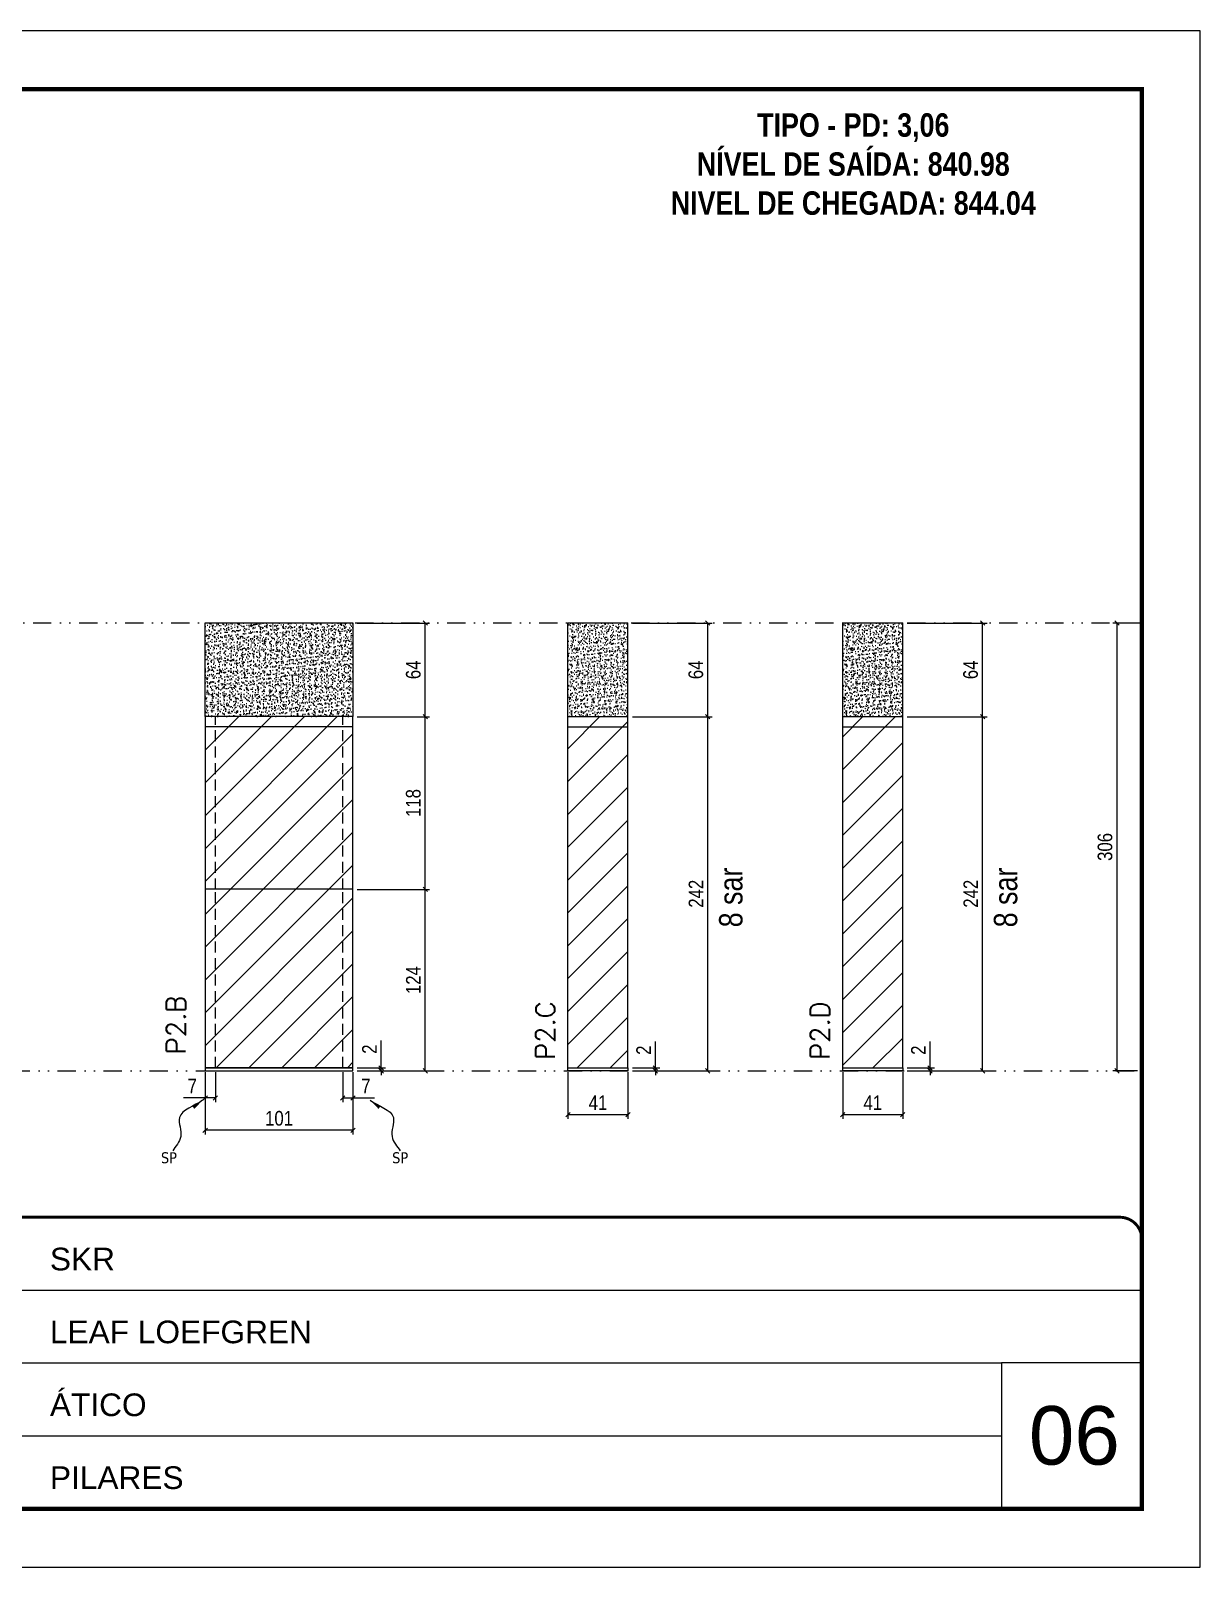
# Model space of a CAD drawing. Extents: x 14400 to 27878, y -21631 to 6985.
# Drawn here: x 16698 to 17497, y 4786 to 5836 of the extents above; entities that cross this region are included whole.
import ezdxf

# ---------------------------------------------------------------- set-up
doc = ezdxf.new("R2010")
doc.units = 0
for name, pattern in [('CONTINUO', [0]), ('DASHED', [0.75, 0.5, -0.25]), ('DIVIDE2', [0.625, 0.25, -0.125, 0, -0.125, 0, -0.125]), ('HIDDEN', [0.375, 0.25, -0.125])]:
    doc.linetypes.add(name, pattern=pattern)
for name, color, linetype, lineweight in [('CARIMBO', 255, 'Continuous', 9), ('Folhas', 255, 'Continuous', 9), ('Hachura', 251, 'Continuous', 9), ('SARRAFO DE PRESSAO', 251, 'DASHED', 9), ('Texto Seção', 7, 'Continuous', 15)]:
    doc.layers.add(name, color=color, linetype=linetype, lineweight=lineweight)
for name, color, linetype in [('COTA', 241, 'Continuous'), ('NOMENCLATURA', 7, 'Continuous'), ('Nível', 160, 'Continuous'), ('Painéis', 200, 'Continuous'), ('SARR_2.2x7', 40, 'Continuous'), ('texto', 7, 'Continuous')]:
    doc.layers.add(name, color=color, linetype=linetype)
doc.styles.add('ARIAL', font='arial.ttf')
doc.styles.add('ARIAL_NARROW', font='ARIALN.TTF', dxfattribs={"height": 0.2})
doc.styles.add('COTA TECNICA', font='techl___.ttf', dxfattribs={"height": 10})
doc.styles.add('COTA TECNICA-50', font='techl___.ttf', dxfattribs={"height": 10})
doc.styles.add('REGUA-120', font='ROMANS.shx', dxfattribs={"height": 15})
doc.styles.add('ROMANC', font='techb___.ttf', dxfattribs={"height": 2.5})
doc.styles.get("Standard").update_dxf_attribs({"font": 'arial.ttf'})
doc.dimstyles.new('COTA PAINEL-50', dxfattribs={"dimtxt": 10, "dimasz": 3, "dimexe": 3, "dimexo": 3, "dimgap": 3, "dimtad": 1, "dimdec": 1, "dimzin": 12, "dimdsep": 46, "dimtxsty": 'COTA TECNICA-50', "dimblk1": 'OBLIQUE', "dimblk2": 'OBLIQUE', "dimsah": 1, "dimcen": 0.9, "dimclrd": 4, "dimclre": 4, "dimclrt": 240, "dimadec": 1, "dimazin": 3, "dimtfac": 1, "dimtdec": 1, "dimtmove": 0, "dimatfit": 3, "dimfxl": 1, "dimtolj": 1, "dimtzin": 12, "dimarcsym": 0})
doc.dimstyles.new('PAINEL', dxfattribs={"dimtxt": 10, "dimasz": 3, "dimexe": 3, "dimexo": 3, "dimgap": 3, "dimtad": 1, "dimdec": 1, "dimzin": 12, "dimdsep": 46, "dimtxsty": 'COTA TECNICA', "dimblk1": 'OBLIQUE', "dimblk2": 'OBLIQUE', "dimsah": 1, "dimcen": 0.9, "dimclrd": 4, "dimclre": 4, "dimclrt": 240, "dimadec": 1, "dimazin": 3, "dimtfac": 1, "dimtdec": 1, "dimtmove": 0, "dimatfit": 3, "dimfxl": 1, "dimtolj": 1, "dimtzin": 12, "dimarcsym": 0})
doc.dimstyles.get("Standard").update_dxf_attribs({"dimtxt": 0.18, "dimasz": 0.18, "dimexe": 0.18, "dimexo": 0.0625, "dimgap": 0.09, "dimtad": 0, "dimtih": 1, "dimtoh": 1, "dimdec": 4, "dimzin": 0, "dimdsep": 46, "dimtxsty": 'Standard', "dimcen": 0.09, "dimadec": 0, "dimazin": 0, "dimtfac": 1, "dimtdec": 4, "dimtofl": 0, "dimtmove": 0, "dimatfit": 3, "dimfxl": 1, "dimtolj": 1, "dimtzin": 0, "dimarcsym": 0})

# ---------------------------------------------------------------- blocks, each defined once
blk = doc.blocks.new('9999999999')
at = {"color": 30, "linetype": 'CONTINUO'}
for p, q in [((98564.6, 34379.6), (99584, 34379.6)), ((98564.6, 34329.8), (99488, 34329.8)), ((99584, 34329.8), (99488, 34329.8)), ((99488, 34329.8), (99488, 34230.2)), ((98564.6, 34280), (99488, 34280))]:
    blk.add_line(p, q, dxfattribs=at)
at = {"color": 30, "linetype": 'CONTINUO', "const_width": 2}
blk.add_lwpolyline([(99584, 34230.2), (99584, 34414.4, 0.414214), (99569, 34429.4), (98229, 34429.4, 0.414214), (98214, 34414.4), (98214, 34245.2, 0.414214), (98229, 34230.2), (99584, 34230.2)], format="xyb", dxfattribs=at)
at = {"layer": 'Folhas'}
blk.add_lwpolyline([(98139, 34190.2), (99624, 34190.2), (99624, 35240.2), (98139, 35240.2)], close=True, dxfattribs=at)
at = {"layer": 'Folhas', "color": 30, "const_width": 3}
blk.add_lwpolyline([(98214, 34230.2), (99584, 34230.2), (99584, 35200.2), (98214, 35200.2)], close=True, dxfattribs=at)
at = {"color": 7, "linetype": 'Continuous', "ltscale": 5, "style": 'ARIAL'}
for s, height, p in [('SKR', 15.48, (98837.7, 34393.1)), ('LEAF LOEFGREN', 15.483, (98837.7, 34343.3)), ('ÁTICO', 15.48, (98837.7, 34293.5)), ('PILARES', 15.48, (98837.7, 34243.7))]:
    blk.add_text(s, height=height, dxfattribs=at).set_placement(p)
blk = doc.blocks.new('_Oblique')
at = {"color": 0, "linetype": 'ByBlock', "lineweight": -2}
blk.add_line((-0.5, -0.5), (0.5, 0.5), dxfattribs=at)
blk = doc.blocks.new('*D741')
at = {"layer": 'COTA', "color": 4, "lineweight": -2, "transparency": 16777216}
for p, q in [((17454, 5431.4), (17437.1, 5431.4)), ((17440.1, 5125.4), (17440.1, 5431.4)), ((17454, 5125.4), (17437.1, 5125.4))]:
    blk.add_line(p, q, dxfattribs=at)
at = {"layer": 'Defpoints', "color": 0, "transparency": 16777216}
for p in [(17440.1, 5431.4), (17457, 5431.4), (17457, 5125.4)]:
    blk.add_point(p, dxfattribs=at)
at = {"layer": 'COTA', "color": 4, "lineweight": -2, "transparency": 16777216, "xscale": 3, "yscale": 3, "zscale": 3}
for p, rotation in [((17440.1, 5431.4), 90), ((17440.1, 5125.4), 270)]:
    blk.add_blockref('_Oblique', p, dxfattribs=dict(at, rotation=rotation))
at = {"layer": 'COTA', "color": 240, "transparency": 16777216, "insert": (17431.9, 5278.4), "char_height": 10, "attachment_point": 5, "rotation": 90, "style": 'COTA TECNICA'}
blk.add_mtext('\\A1;306', dxfattribs=at)
blk = doc.blocks.new('*D753')
at = {"layer": 'COTA', "color": 4, "lineweight": -2, "transparency": 16777216}
for p, q in [((16816.8, 5124.4), (16816.8, 5081.8)), ((16917.8, 5124.4), (16917.8, 5081.8)), ((16917.8, 5084.8), (16816.8, 5084.8))]:
    blk.add_line(p, q, dxfattribs=at)
at = {"layer": 'Defpoints', "color": 0, "transparency": 16777216}
for p in [(16816.8, 5127.4), (16917.8, 5127.4), (16816.8, 5084.8)]:
    blk.add_point(p, dxfattribs=at)
at = {"layer": 'COTA', "color": 4, "lineweight": -2, "transparency": 16777216, "xscale": 3, "yscale": 3, "zscale": 3, "rotation": 180}
blk.add_blockref('_Oblique', (16816.8, 5084.8), dxfattribs=at)
at = {"layer": 'COTA', "color": 4, "lineweight": -2, "transparency": 16777216, "xscale": 3, "yscale": 3, "zscale": 3}
blk.add_blockref('_Oblique', (16917.8, 5084.8), dxfattribs=at)
at = {"layer": 'COTA', "color": 240, "transparency": 16777216, "insert": (16867.3, 5092.9), "char_height": 10, "attachment_point": 5, "style": 'COTA TECNICA'}
blk.add_mtext('\\A1;101', dxfattribs=at)
blk = doc.blocks.new('*D750')
at = {"layer": 'COTA', "color": 4, "lineweight": -2, "transparency": 16777216}
for p, q in [((16910.8, 5124.4), (16910.8, 5103.9)), ((16917.8, 5122.4), (16917.8, 5103.9)), ((16910.8, 5106.9), (16917.8, 5106.9)), ((16917.8, 5106.9), (16932.6, 5106.9))]:
    blk.add_line(p, q, dxfattribs=at)
at = {"layer": 'Defpoints', "color": 0, "transparency": 16777216}
for p in [(16910.8, 5127.4), (16917.8, 5125.4), (16917.8, 5106.9)]:
    blk.add_point(p, dxfattribs=at)
at = {"layer": 'COTA', "color": 4, "lineweight": -2, "transparency": 16777216, "xscale": 3, "yscale": 3, "zscale": 3, "rotation": 180}
blk.add_blockref('_Oblique', (16910.8, 5106.9), dxfattribs=at)
at = {"layer": 'COTA', "color": 4, "lineweight": -2, "transparency": 16777216, "xscale": 3, "yscale": 3, "zscale": 3}
blk.add_blockref('_Oblique', (16917.8, 5106.9), dxfattribs=at)
at = {"layer": 'COTA', "color": 240, "transparency": 16777216, "insert": (16926.7, 5115), "char_height": 10, "attachment_point": 5, "style": 'COTA TECNICA-50'}
blk.add_mtext('\\A1;7', dxfattribs=at)
blk = doc.blocks.new('*D751')
at = {"layer": 'COTA', "color": 4, "lineweight": -2, "transparency": 16777216}
for p, q in [((16823.8, 5124.4), (16823.8, 5103.9)), ((16816.8, 5122.4), (16816.8, 5103.9)), ((16816.8, 5106.9), (16802.1, 5106.9)), ((16823.8, 5106.9), (16816.8, 5106.9))]:
    blk.add_line(p, q, dxfattribs=at)
at = {"layer": 'Defpoints', "color": 0, "transparency": 16777216}
for p in [(16816.8, 5125.4), (16823.8, 5127.4), (16816.8, 5106.9)]:
    blk.add_point(p, dxfattribs=at)
at = {"layer": 'COTA', "color": 4, "lineweight": -2, "transparency": 16777216, "xscale": 3, "yscale": 3, "zscale": 3, "rotation": 180}
blk.add_blockref('_Oblique', (16816.8, 5106.9), dxfattribs=at)
at = {"layer": 'COTA', "color": 4, "lineweight": -2, "transparency": 16777216, "xscale": 3, "yscale": 3, "zscale": 3}
blk.add_blockref('_Oblique', (16823.8, 5106.9), dxfattribs=at)
at = {"layer": 'COTA', "color": 240, "transparency": 16777216, "insert": (16808, 5115), "char_height": 10, "attachment_point": 5, "style": 'COTA TECNICA-50'}
blk.add_mtext('\\A1;7', dxfattribs=at)
blk = doc.blocks.new('*D754')
at = {"layer": 'COTA', "color": 4, "linetype": 'ByBlock', "lineweight": -2, "transparency": 16777216}
for p, q in [((16920.8, 5249.4), (16970.2, 5249.4)), ((16967.2, 5125.4), (16967.2, 5249.4)), ((16920.8, 5125.4), (16970.2, 5125.4))]:
    blk.add_line(p, q, dxfattribs=at)
at = {"layer": 'Defpoints', "color": 0, "linetype": 'ByBlock', "transparency": 16777216}
for p in [(16917.8, 5249.4), (16967.2, 5249.4), (16917.8, 5125.4)]:
    blk.add_point(p, dxfattribs=at)
at = {"layer": 'COTA', "color": 4, "linetype": 'ByBlock', "lineweight": -2, "transparency": 16777216, "xscale": 3, "yscale": 3, "zscale": 3}
for p, rotation in [((16967.2, 5249.4), 90), ((16967.2, 5125.4), 270)]:
    blk.add_blockref('_Oblique', p, dxfattribs=dict(at, rotation=rotation))
at = {"layer": 'COTA', "color": 240, "linetype": 'ByBlock', "transparency": 16777216, "insert": (16959.1, 5187.4), "char_height": 10, "attachment_point": 5, "rotation": 90, "style": 'COTA TECNICA'}
blk.add_mtext('\\A1;124', dxfattribs=at)
blk = doc.blocks.new('*D752')
at = {"layer": 'COTA', "color": 4, "lineweight": -2, "transparency": 16777216}
for p, q in [((16937.1, 5127.4), (16937.1, 5146.2)), ((16920.8, 5127.4), (16940.1, 5127.4)), ((16920.8, 5125.4), (16940.1, 5125.4)), ((16937.1, 5125.4), (16937.1, 5127.4)), ((16937.1, 5125.4), (16937.1, 5122.4))]:
    blk.add_line(p, q, dxfattribs=at)
at = {"layer": 'Defpoints', "color": 0, "transparency": 16777216}
for p in [(16917.8, 5127.4), (16917.8, 5125.4), (16937.1, 5125.4)]:
    blk.add_point(p, dxfattribs=at)
at = {"layer": 'COTA', "color": 4, "lineweight": -2, "transparency": 16777216, "xscale": 3, "yscale": 3, "zscale": 3}
for p, rotation in [((16937.1, 5127.4), 270), ((16937.1, 5125.4), 90)]:
    blk.add_blockref('_Oblique', p, dxfattribs=dict(at, rotation=rotation))
at = {"layer": 'COTA', "color": 240, "transparency": 16777216, "insert": (16929.1, 5140.2), "char_height": 10, "attachment_point": 5, "rotation": 90, "style": 'COTA TECNICA-50'}
blk.add_mtext('\\A1;2', dxfattribs=at)
blk = doc.blocks.new('*D755')
at = {"layer": 'COTA', "color": 4, "linetype": 'ByBlock', "lineweight": -2, "transparency": 16777216}
for p, q in [((16920.8, 5249.4), (16970.2, 5249.4)), ((16967.2, 5125.4), (16967.2, 5249.4)), ((16920.8, 5125.4), (16970.2, 5125.4))]:
    blk.add_line(p, q, dxfattribs=at)
at = {"layer": 'Defpoints', "color": 0, "linetype": 'ByBlock', "transparency": 16777216}
for p in [(16917.8, 5249.4), (16967.2, 5249.4), (16917.8, 5125.4)]:
    blk.add_point(p, dxfattribs=at)
at = {"layer": 'COTA', "color": 4, "linetype": 'ByBlock', "lineweight": -2, "transparency": 16777216, "xscale": 3, "yscale": 3, "zscale": 3}
for p, rotation in [((16967.2, 5249.4), 90), ((16967.2, 5125.4), 270)]:
    blk.add_blockref('_Oblique', p, dxfattribs=dict(at, rotation=rotation))
at = {"layer": 'COTA', "color": 240, "linetype": 'ByBlock', "transparency": 16777216, "insert": (16959.1, 5187.4), "char_height": 10, "attachment_point": 5, "rotation": 90, "style": 'COTA TECNICA'}
blk.add_mtext('\\A1;124', dxfattribs=at)
blk = doc.blocks.new('*D757')
at = {"layer": 'COTA', "color": 4, "lineweight": -2, "transparency": 16777216}
for p, q in [((16920.8, 5431.4), (16970.2, 5431.4)), ((16967.2, 5367.4), (16967.2, 5431.4)), ((16920.8, 5367.4), (16970.2, 5367.4))]:
    blk.add_line(p, q, dxfattribs=at)
at = {"layer": 'Defpoints', "color": 0, "transparency": 16777216}
for p in [(16917.8, 5431.4), (16967.2, 5431.4), (16917.8, 5367.4)]:
    blk.add_point(p, dxfattribs=at)
at = {"layer": 'COTA', "color": 4, "lineweight": -2, "transparency": 16777216, "xscale": 3, "yscale": 3, "zscale": 3}
for p, rotation in [((16967.2, 5431.4), 90), ((16967.2, 5367.4), 270)]:
    blk.add_blockref('_Oblique', p, dxfattribs=dict(at, rotation=rotation))
at = {"layer": 'COTA', "color": 240, "transparency": 16777216, "insert": (16959.1, 5399.4), "char_height": 10, "attachment_point": 5, "rotation": 90, "style": 'COTA TECNICA'}
blk.add_mtext('\\A1;64', dxfattribs=at)
blk = doc.blocks.new('*D756')
at = {"layer": 'COTA', "color": 4, "lineweight": -2, "transparency": 16777216}
for p, q in [((16920.8, 5367.4), (16970.2, 5367.4)), ((16967.2, 5249.4), (16967.2, 5367.4)), ((16920.8, 5249.4), (16970.2, 5249.4))]:
    blk.add_line(p, q, dxfattribs=at)
at = {"layer": 'Defpoints', "color": 0, "transparency": 16777216}
for p in [(16917.8, 5367.4), (16967.2, 5367.4), (16917.8, 5249.4)]:
    blk.add_point(p, dxfattribs=at)
at = {"layer": 'COTA', "color": 4, "lineweight": -2, "transparency": 16777216, "xscale": 3, "yscale": 3, "zscale": 3}
for p, rotation in [((16967.2, 5367.4), 90), ((16967.2, 5249.4), 270)]:
    blk.add_blockref('_Oblique', p, dxfattribs=dict(at, rotation=rotation))
at = {"layer": 'COTA', "color": 240, "transparency": 16777216, "insert": (16959.1, 5308.4), "char_height": 10, "attachment_point": 5, "rotation": 90, "style": 'COTA TECNICA'}
blk.add_mtext('\\A1;118', dxfattribs=at)
blk = doc.blocks.new('*D758')
at = {"layer": 'COTA', "color": 4, "lineweight": -2, "transparency": 16777216}
for p, q in [((17064.8, 5124.4), (17064.8, 5092.5)), ((17105.8, 5124.4), (17105.8, 5092.5)), ((17064.8, 5095.5), (17105.8, 5095.5))]:
    blk.add_line(p, q, dxfattribs=at)
at = {"layer": 'Defpoints', "color": 0, "transparency": 16777216}
for p in [(17064.8, 5127.4), (17105.8, 5127.4), (17105.8, 5095.5)]:
    blk.add_point(p, dxfattribs=at)
at = {"layer": 'COTA', "color": 4, "lineweight": -2, "transparency": 16777216, "xscale": 3, "yscale": 3, "zscale": 3, "rotation": 180}
blk.add_blockref('_Oblique', (17064.8, 5095.5), dxfattribs=at)
at = {"layer": 'COTA', "color": 4, "lineweight": -2, "transparency": 16777216, "xscale": 3, "yscale": 3, "zscale": 3}
blk.add_blockref('_Oblique', (17105.8, 5095.5), dxfattribs=at)
at = {"layer": 'COTA', "color": 240, "transparency": 16777216, "insert": (17085.3, 5103.6), "char_height": 10, "attachment_point": 5, "style": 'COTA TECNICA'}
blk.add_mtext('\\A1;41', dxfattribs=at)
blk = doc.blocks.new('*D759')
at = {"layer": 'COTA', "color": 4, "lineweight": -2, "transparency": 16777216}
for p, q in [((17124.5, 5127.4), (17124.5, 5145.5)), ((17108.8, 5127.4), (17127.5, 5127.4)), ((17108.8, 5125.4), (17127.5, 5125.4)), ((17124.5, 5125.4), (17124.5, 5127.4)), ((17124.5, 5125.4), (17124.5, 5122.4))]:
    blk.add_line(p, q, dxfattribs=at)
at = {"layer": 'Defpoints', "color": 0, "transparency": 16777216}
for p in [(17105.8, 5127.4), (17105.8, 5125.4), (17124.5, 5127.4)]:
    blk.add_point(p, dxfattribs=at)
at = {"layer": 'COTA', "color": 4, "lineweight": -2, "transparency": 16777216, "xscale": 3, "yscale": 3, "zscale": 3}
for p, rotation in [((17124.5, 5127.4), 270), ((17124.5, 5125.4), 90)]:
    blk.add_blockref('_Oblique', p, dxfattribs=dict(at, rotation=rotation))
at = {"layer": 'COTA', "color": 240, "transparency": 16777216, "insert": (17116.5, 5139.5), "char_height": 10, "attachment_point": 5, "rotation": 90, "style": 'COTA TECNICA-50'}
blk.add_mtext('\\A1;2', dxfattribs=at)
blk = doc.blocks.new('*D760')
at = {"layer": 'COTA', "color": 4, "lineweight": -2, "transparency": 16777216}
for p, q in [((17108.8, 5367.4), (17163.3, 5367.4)), ((17160.3, 5125.4), (17160.3, 5367.4)), ((17108.8, 5125.4), (17163.3, 5125.4))]:
    blk.add_line(p, q, dxfattribs=at)
at = {"layer": 'Defpoints', "color": 0, "transparency": 16777216}
for p in [(17105.8, 5367.4), (17160.3, 5367.4), (17105.8, 5125.4)]:
    blk.add_point(p, dxfattribs=at)
at = {"layer": 'COTA', "color": 4, "lineweight": -2, "transparency": 16777216, "xscale": 3, "yscale": 3, "zscale": 3}
for p, rotation in [((17160.3, 5367.4), 90), ((17160.3, 5125.4), 270)]:
    blk.add_blockref('_Oblique', p, dxfattribs=dict(at, rotation=rotation))
at = {"layer": 'COTA', "color": 240, "transparency": 16777216, "insert": (17152.3, 5246.4), "char_height": 10, "attachment_point": 5, "rotation": 90, "style": 'COTA TECNICA'}
blk.add_mtext('\\A1;242', dxfattribs=at)
blk = doc.blocks.new('*D761')
at = {"layer": 'COTA', "color": 4, "lineweight": -2, "transparency": 16777216}
for p, q in [((17252.6, 5124.4), (17252.6, 5092.5)), ((17293.6, 5124.4), (17293.6, 5092.5)), ((17252.6, 5095.5), (17293.6, 5095.5))]:
    blk.add_line(p, q, dxfattribs=at)
at = {"layer": 'Defpoints', "color": 0, "transparency": 16777216}
for p in [(17252.6, 5127.4), (17293.6, 5127.4), (17293.6, 5095.5)]:
    blk.add_point(p, dxfattribs=at)
at = {"layer": 'COTA', "color": 4, "lineweight": -2, "transparency": 16777216, "xscale": 3, "yscale": 3, "zscale": 3, "rotation": 180}
blk.add_blockref('_Oblique', (17252.6, 5095.5), dxfattribs=at)
at = {"layer": 'COTA', "color": 4, "lineweight": -2, "transparency": 16777216, "xscale": 3, "yscale": 3, "zscale": 3}
blk.add_blockref('_Oblique', (17293.6, 5095.5), dxfattribs=at)
at = {"layer": 'COTA', "color": 240, "transparency": 16777216, "insert": (17273.1, 5103.6), "char_height": 10, "attachment_point": 5, "style": 'COTA TECNICA'}
blk.add_mtext('\\A1;41', dxfattribs=at)
blk = doc.blocks.new('*D762')
at = {"layer": 'COTA', "color": 4, "lineweight": -2, "transparency": 16777216}
for p, q in [((17312.3, 5127.4), (17312.3, 5145.5)), ((17296.6, 5127.4), (17315.3, 5127.4)), ((17296.6, 5125.4), (17315.3, 5125.4)), ((17312.3, 5125.4), (17312.3, 5127.4)), ((17312.3, 5125.4), (17312.3, 5122.4))]:
    blk.add_line(p, q, dxfattribs=at)
at = {"layer": 'Defpoints', "color": 0, "transparency": 16777216}
for p in [(17293.6, 5127.4), (17293.6, 5125.4), (17312.3, 5127.4)]:
    blk.add_point(p, dxfattribs=at)
at = {"layer": 'COTA', "color": 4, "lineweight": -2, "transparency": 16777216, "xscale": 3, "yscale": 3, "zscale": 3}
for p, rotation in [((17312.3, 5127.4), 270), ((17312.3, 5125.4), 90)]:
    blk.add_blockref('_Oblique', p, dxfattribs=dict(at, rotation=rotation))
at = {"layer": 'COTA', "color": 240, "transparency": 16777216, "insert": (17304.3, 5139.5), "char_height": 10, "attachment_point": 5, "rotation": 90, "style": 'COTA TECNICA-50'}
blk.add_mtext('\\A1;2', dxfattribs=at)
blk = doc.blocks.new('*D763')
at = {"layer": 'COTA', "color": 4, "lineweight": -2, "transparency": 16777216}
for p, q in [((17296.6, 5367.4), (17351.2, 5367.4)), ((17348.2, 5125.4), (17348.2, 5367.4)), ((17296.6, 5125.4), (17351.2, 5125.4))]:
    blk.add_line(p, q, dxfattribs=at)
at = {"layer": 'Defpoints', "color": 0, "transparency": 16777216}
for p in [(17293.6, 5367.4), (17348.2, 5367.4), (17293.6, 5125.4)]:
    blk.add_point(p, dxfattribs=at)
at = {"layer": 'COTA', "color": 4, "lineweight": -2, "transparency": 16777216, "xscale": 3, "yscale": 3, "zscale": 3}
for p, rotation in [((17348.2, 5367.4), 90), ((17348.2, 5125.4), 270)]:
    blk.add_blockref('_Oblique', p, dxfattribs=dict(at, rotation=rotation))
at = {"layer": 'COTA', "color": 240, "transparency": 16777216, "insert": (17340.1, 5246.4), "char_height": 10, "attachment_point": 5, "rotation": 90, "style": 'COTA TECNICA'}
blk.add_mtext('\\A1;242', dxfattribs=at)
blk = doc.blocks.new('*D899')
at = {"layer": 'COTA', "color": 4, "lineweight": -2, "transparency": 16777216}
for p, q in [((17108.8, 5431.4), (17163.3, 5431.4)), ((17160.3, 5367.4), (17160.3, 5431.4)), ((17108.8, 5367.4), (17163.3, 5367.4))]:
    blk.add_line(p, q, dxfattribs=at)
at = {"layer": 'Defpoints', "color": 0, "transparency": 16777216}
for p in [(17105.8, 5431.4), (17160.3, 5431.4), (17105.8, 5367.4)]:
    blk.add_point(p, dxfattribs=at)
at = {"layer": 'COTA', "color": 4, "lineweight": -2, "transparency": 16777216, "xscale": 3, "yscale": 3, "zscale": 3}
for p, rotation in [((17160.3, 5431.4), 90), ((17160.3, 5367.4), 270)]:
    blk.add_blockref('_Oblique', p, dxfattribs=dict(at, rotation=rotation))
at = {"layer": 'COTA', "color": 240, "transparency": 16777216, "insert": (17152.2, 5399.4), "char_height": 10, "attachment_point": 5, "rotation": 90, "style": 'COTA TECNICA'}
blk.add_mtext('\\A1;64', dxfattribs=at)
blk = doc.blocks.new('*D900')
at = {"layer": 'COTA', "color": 4, "lineweight": -2, "transparency": 16777216}
for p, q in [((17296.6, 5431.4), (17351.2, 5431.4)), ((17348.2, 5367.4), (17348.2, 5431.4)), ((17296.6, 5367.4), (17351.2, 5367.4))]:
    blk.add_line(p, q, dxfattribs=at)
at = {"layer": 'Defpoints', "color": 0, "transparency": 16777216}
for p in [(17293.6, 5431.4), (17348.2, 5431.4), (17293.6, 5367.4)]:
    blk.add_point(p, dxfattribs=at)
at = {"layer": 'COTA', "color": 4, "lineweight": -2, "transparency": 16777216, "xscale": 3, "yscale": 3, "zscale": 3}
for p, rotation in [((17348.2, 5431.4), 90), ((17348.2, 5367.4), 270)]:
    blk.add_blockref('_Oblique', p, dxfattribs=dict(at, rotation=rotation))
at = {"layer": 'COTA', "color": 240, "transparency": 16777216, "insert": (17340, 5399.4), "char_height": 10, "attachment_point": 5, "rotation": 90, "style": 'COTA TECNICA'}
blk.add_mtext('\\A1;64', dxfattribs=at)

msp = doc.modelspace()

# ---------------------------------------------------------------- hatches: boundary and pattern name
at = {"layer": 'COTA'}
h = msp.add_hatch(dxfattribs=at)
h.set_pattern_fill('AR-CONC', color=256, scale=0.03)
h.set_pattern_definition([(50, (201.952, -32), (5.4655401, -0.4781726), [0.5715, -6.2865]), (355, (201.952, -32), (-1.0573026, 5.7317054), [0.4572, -5.0292175]), (100.451445, (202.4076, -32.04), (4.4082374, 5.2535326), [0.4857003, -5.3427073]), (46.1842, (201.952, -30.476), (8.1323712, -1.2612698), [0.85725, -9.42975]), (96.63556, (202.63, -30.581), (7.122124, 7.4227837), [0.7285507, -8.0140682]), (351.18415, (201.952, -30.476), (7.122124, 7.4227837), [0.685799, -7.543792]), (21, (202.714, -30.857), (4.5484317, -3.067956), [0.5715, -6.2865]), (326, (202.714, -30.857), (1.8540609, 5.525639), [0.4572, -5.0292]), (71.451445, (203.093, -31.1127), (6.4024926, 2.457683), [0.4857003, -5.3426981]), (37.5, (201.9521, -32), (0.0926581, 2.53665117), [0, -4.96824, 0, -5.1054, 0, -5.04825]), (7.5, (201.952, -32), (2.00458988, 3.00541724), [0, -2.91084, 0, -4.85394, 0, -1.92405]), (327.5, (200.2529, -32), (4.06771786, -0.17186232), [0, -1.905, 0, -5.9436, 0, -7.8867]), (317.5, (199.491, -32), (4.44387544, 0.7627947), [0, -2.4765, 0, -3.94716, 0, -5.6007])])
h.paths.add_polyline_path([(16816.838, 5431.435), (16816.838, 5367.435), (16917.838, 5367.435), (16917.838, 5431.435)])
at = {"layer": 'COTA', "linetype": 'ByBlock'}
h = msp.add_hatch(dxfattribs=at)
h.set_pattern_fill('AR-CONC', color=256, scale=0.03)
h.set_pattern_definition([(50, (-211.6563, 10360.176), (5.4655401, -0.4781726), [0.5715, -6.2865]), (355, (-211.6563, 10360.176), (-1.0573026, 5.7317054), [0.4572, -5.0292175]), (100.451445, (-211.201, 10360.136), (4.4082374, 5.2535326), [0.4857003, -5.3427073]), (46.1842, (-211.656, 10361.7), (8.1323712, -1.2612698), [0.85725, -9.42975]), (96.63556, (-210.979, 10361.595), (7.122124, 7.4227837), [0.7285507, -8.0140682]), (351.18415, (-211.656, 10361.7), (7.122124, 7.4227837), [0.685799, -7.543792]), (21, (-210.8943, 10361.319), (4.5484317, -3.067956), [0.5715, -6.2865]), (326, (-210.8943, 10361.319), (1.8540609, 5.525639), [0.4572, -5.0292]), (71.451445, (-210.5153, 10361.0633), (6.4024926, 2.457683), [0.4857003, -5.3426981]), (37.5, (-211.6563, 10360.176), (0.0926581, 2.53665117), [0, -4.96824, 0, -5.1054, 0, -5.04825]), (7.5, (-211.6563, 10360.176), (2.00458988, 3.00541724), [0, -2.91084, 0, -4.85394, 0, -1.92405]), (327.5, (-213.3556, 10360.176), (4.06771786, -0.17186232), [0, -1.905, 0, -5.9436, 0, -7.8867]), (317.5, (-214.1176, 10360.176), (4.44387544, 0.7627947), [0, -2.4765, 0, -3.94716, 0, -5.6007])])
h.paths.add_polyline_path([(17105.776, 5431.435), (17064.776, 5431.435), (17064.776, 5367.435), (17105.776, 5367.435)])
h = msp.add_hatch(dxfattribs=at)
h.set_pattern_fill('AR-CONC', color=256, scale=0.03)
h.set_pattern_definition([(50, (-23.8474, 10360.176), (5.4655401, -0.4781726), [0.5715, -6.2865]), (355, (-23.8474, 10360.176), (-1.0573026, 5.7317054), [0.4572, -5.0292175]), (100.451445, (-23.392, 10360.136), (4.4082374, 5.2535326), [0.4857003, -5.3427073]), (46.1842, (-23.8474, 10361.7), (8.1323712, -1.2612698), [0.85725, -9.42975]), (96.63556, (-23.17, 10361.595), (7.122124, 7.4227837), [0.7285507, -8.0140682]), (351.18415, (-23.8474, 10361.7), (7.122124, 7.4227837), [0.685799, -7.543792]), (21, (-23.0854, 10361.319), (4.5484317, -3.067956), [0.5715, -6.2865]), (326, (-23.0854, 10361.319), (1.8540609, 5.525639), [0.4572, -5.0292]), (71.451445, (-22.7064, 10361.0633), (6.4024926, 2.457683), [0.4857003, -5.3426981]), (37.5, (-23.8474, 10360.176), (0.0926581, 2.53665117), [0, -4.96824, 0, -5.1054, 0, -5.04825]), (7.5, (-23.8474, 10360.176), (2.00458988, 3.00541724), [0, -2.91084, 0, -4.85394, 0, -1.92405]), (327.5, (-25.5467, 10360.176), (4.06771786, -0.17186232), [0, -1.905, 0, -5.9436, 0, -7.8867]), (317.5, (-26.3087, 10360.176), (4.44387544, 0.7627947), [0, -2.4765, 0, -3.94716, 0, -5.6007])])
h.paths.add_polyline_path([(17293.585, 5431.435), (17252.585, 5431.435), (17252.585, 5367.435), (17293.585, 5367.435)])
at = {"layer": 'Hachura'}
h = msp.add_hatch(dxfattribs=at)
h.set_pattern_fill('ANSI31', color=256, scale=5)
h.paths.add_polyline_path([(16632.061, 5367.435), (16628.561, 5367.435), (16628.561, 5413.435), (16534.561, 5413.435), (16534.561, 5367.435), (16531.061, 5367.435), (16531.061, 5249.435), (16632.061, 5249.435)])
h.paths.add_polyline_path([(16632.061, 5249.435), (16531.061, 5249.435), (16531.061, 5127.435), (16632.061, 5127.435)])
h.paths.add_polyline_path([(16917.838, 5249.435), (16816.838, 5249.435), (16816.838, 5127.435), (16917.838, 5127.435)])
h.paths.add_polyline_path([(16917.838, 5367.435), (16816.838, 5367.435), (16816.838, 5249.435), (16917.838, 5249.435)])
h.paths.add_polyline_path([(17105.776, 5367.435), (17064.776, 5367.435), (17064.776, 5127.435), (17105.776, 5127.435)])
h.paths.add_polyline_path([(17293.585, 5367.435), (17252.585, 5367.435), (17252.585, 5127.435), (17293.585, 5127.435)])

# ---------------------------------------------------------------- linework, layer by layer
at = {"layer": 'COTA'}
for p, q in [((16816.838, 5367.435), (16816.838, 5431.435)), ((16816.838, 5431.435), (16917.838, 5431.435)), ((16917.838, 5431.435), (16917.838, 5367.435))]:
    msp.add_line(p, q, dxfattribs=at)
at = {"layer": 'COTA', "linetype": 'ByBlock'}
for p, q in [((17064.776, 5431.435), (17105.776, 5431.435)), ((17064.776, 5367.435), (17064.776, 5431.435)), ((17105.776, 5367.435), (17105.776, 5431.435)), ((17252.585, 5431.435), (17293.585, 5431.435)), ((17252.585, 5367.435), (17252.585, 5431.435)), ((17293.585, 5367.435), (17293.585, 5431.435))]:
    msp.add_line(p, q, dxfattribs=at)
at = {"layer": 'Nível', "color": 4, "linetype": 'DIVIDE2', "ltscale": 50}
for p, q in [((16479.005, 5431.435), (17456.967, 5431.435)), ((16086.967, 5125.435), (17456.967, 5125.435))]:
    msp.add_line(p, q, dxfattribs=at)
at = {"layer": 'Painéis'}
for p, q in [((16816.838, 5367.435), (16816.838, 5127.435)), ((16917.838, 5367.435), (16816.838, 5367.435)), ((16917.838, 5127.435), (16917.838, 5367.435)), ((17064.776, 5127.435), (17064.776, 5368.198)), ((17064.776, 5367.435), (17105.776, 5367.435)), ((17105.776, 5127.435), (17105.776, 5367.435)), ((17252.585, 5127.435), (17252.585, 5368.198)), ((17252.585, 5367.435), (17293.585, 5367.435)), ((17293.585, 5127.435), (17293.585, 5367.435)), ((16917.838, 5249.435), (16816.838, 5249.435)), ((16816.838, 5127.435), (16917.838, 5127.435)), ((17064.776, 5127.435), (17105.776, 5127.435)), ((17064.776, 5127.435), (17105.776, 5127.435)), ((17064.776, 5125.435), (17064.776, 5127.435)), ((17105.776, 5125.435), (17064.776, 5125.435)), ((17105.776, 5127.435), (17105.776, 5125.435)), ((17252.585, 5127.435), (17293.585, 5127.435)), ((17252.585, 5127.435), (17293.585, 5127.435)), ((17252.585, 5125.435), (17252.585, 5127.435)), ((17293.585, 5125.435), (17252.585, 5125.435)), ((17293.585, 5127.435), (17293.585, 5125.435))]:
    msp.add_line(p, q, dxfattribs=at)
msp.add_lwpolyline([(16917.838, 5127.435), (16816.838, 5127.435), (16816.838, 5125.435), (16917.838, 5125.435)], close=True, dxfattribs=at)
at = {"layer": 'SARR_2.2x7', "linetype": 'HIDDEN', "ltscale": 30}
for p, q in [((16823.838, 5249.435), (16823.838, 5367.435)), ((16910.838, 5249.435), (16910.838, 5367.435)), ((16823.838, 5127.435), (16823.838, 5249.435)), ((16910.838, 5127.435), (16910.838, 5249.435))]:
    msp.add_line(p, q, dxfattribs=at)
at = {"layer": 'SARR_2.2x7'}
for p, q in [((16917.838, 5360.435), (16816.838, 5360.435)), ((17064.776, 5360.435), (17105.776, 5360.435)), ((17252.585, 5360.435), (17293.585, 5360.435))]:
    msp.add_line(p, q, dxfattribs=at)

# ---------------------------------------------------------------- block references
at = {"layer": 'SARRAFO DE PRESSAO', "color": 6, "linetype": 'ByBlock'}
msp.add_blockref('9999999999', (-82127.011, -29404.053), dxfattribs=at)

# ---------------------------------------------------------------- texts
at = {"layer": 'CARIMBO', "style": 'ARIAL'}
msp.add_text('06', height=40, dxfattribs=at).set_placement((17379.828, 4856.296))
at = {"layer": 'NOMENCLATURA', "style": 'ARIAL_NARROW'}
for p in [(17184.058, 5223.467), (17371.867, 5223.467)]:
    msp.add_text('8 sar', height=16, rotation=90, dxfattribs=at).set_placement(p)
at = {"layer": 'NOMENCLATURA', "color": 2, "insert": (17259.806, 5779.737), "char_height": 16, "attachment_point": 2, "style": 'ROMANC'}
msp.add_mtext_dynamic_manual_height_columns('TIPO - PD: 3,06\\PNÍVEL DE SAÍDA: 840.98\\PNIVEL DE CHEGADA: 844.04', width=432.35115, gutter_width=1, heights=[0], dxfattribs=at)
at = {"layer": 'texto', "color": 0, "char_height": 7.5, "attachment_point": 5}
for insert in [(16792.061, 5065.944), (16950.085, 5065.944)]:
    msp.add_mtext('{\\fTahoma|b0|i0|c0|p34;\\C4;SP}', dxfattribs=dict(at, insert=insert))
at = {"layer": 'Texto Seção', "char_height": 13, "width": 285.32988, "attachment_point": 7, "rotation": 90, "style": 'REGUA-120'}
for s, insert in [('P2.B', (16803.367, 5136.687)), ('P2.C', (17055.735, 5132.847)), ('P2.D', (17243.544, 5132.847))]:
    msp.add_mtext(s, dxfattribs=dict(at, insert=insert))

# ---------------------------------------------------------------- dimensions: what is measured, and where the dimension line sits
at = {"layer": 'COTA'}
for base, p1, p2, angle, dimstyle, picture, middle in [((16967.205, 5431.435), (16917.838, 5367.435), (16917.838, 5431.435), 90, 'PAINEL', '*D757', (16959.103, 5399.435)), ((17160.343, 5431.435), (17105.776, 5367.435), (17105.776, 5431.435), 90, 'PAINEL', '*D899', (17152.24, 5399.435)), ((17348.151, 5431.435), (17293.585, 5367.435), (17293.585, 5431.435), 90, 'PAINEL', '*D900', (17340.049, 5399.435)), ((17440.132, 5431.435), (17456.967, 5125.435), (17456.967, 5431.435), 90, 'PAINEL', '*D741', (17431.913, 5278.435)), ((16967.205, 5367.435), (16917.838, 5249.435), (16917.838, 5367.435), 90, 'PAINEL', '*D756', (16959.11, 5308.435)), ((16816.838, 5106.925), (16823.838, 5127.435), (16816.838, 5125.435), 180, 'COTA PAINEL-50', '*D751', (16807.972, 5114.998))]:
    dim = msp.add_linear_dim(base=base, p1=p1, p2=p2, angle=angle, dimstyle=dimstyle, dxfattribs=at)
    dim.commit()
    dim.dimension.update_dxf_attribs({"geometry": picture, "text_midpoint": middle})
for base, p1, p2, angle, picture, middle in [((17160.343, 5367.435), (17105.776, 5125.435), (17105.776, 5367.435), 90, '*D760', (17152.269, 5246.435)), ((17348.151, 5367.435), (17293.585, 5125.435), (17293.585, 5367.435), 90, '*D763', (17340.078, 5246.435)), ((16816.838, 5084.757), (16917.838, 5127.435), (16816.838, 5127.435), 180, '*D753', (16867.338, 5092.86))]:
    dim = msp.add_linear_dim(base=base, p1=p1, p2=p2, angle=angle, dimstyle='PAINEL', override={"dimarcsym": 2}, dxfattribs=at)
    dim.commit()
    dim.dimension.update_dxf_attribs({"geometry": picture, "text_midpoint": middle})
at = {"layer": 'COTA', "linetype": 'ByBlock'}
for picture in ['*D754', '*D755']:
    dim = msp.add_aligned_dim(p1=(16917.838, 5125.435), p2=(16917.838, 5249.435), distance=-49.367, dimstyle='PAINEL', dxfattribs=at)
    dim.commit()
    dim.dimension.update_dxf_attribs({"geometry": picture, "text_midpoint": (16959.132, 5187.435)})
at = {"layer": 'COTA'}
for base, p1, p2, picture, middle in [((16937.096, 5125.435), (16917.838, 5127.435), (16917.838, 5125.435), '*D752', (16937.096, 5140.182)), ((17124.477, 5127.435), (17105.776, 5125.435), (17105.776, 5127.435), '*D759', (17124.477, 5139.491)), ((17312.286, 5127.435), (17293.585, 5125.435), (17293.585, 5127.435), '*D762', (17312.286, 5139.491))]:
    dim = msp.add_linear_dim(base=base, p1=p1, p2=p2, angle=90, dimstyle='COTA PAINEL-50', dxfattribs=at)
    dim.commit()
    dim.dimension.update_dxf_attribs({"geometry": picture, "text_midpoint": middle, "dimtype": 160})
dim = msp.add_linear_dim(base=(16917.838, 5106.925), p1=(16910.838, 5127.435), p2=(16917.838, 5125.435), dimstyle='COTA PAINEL-50', dxfattribs=at)
dim.commit()
dim.dimension.update_dxf_attribs({"geometry": '*D750', "text_midpoint": (16926.703, 5114.998)})
for base, p1, p2, picture, middle in [((17105.776, 5095.541), (17064.776, 5127.435), (17105.776, 5127.435), '*D758', (17085.276, 5103.614)), ((17293.585, 5095.541), (17252.585, 5127.435), (17293.585, 5127.435), '*D761', (17273.085, 5103.614))]:
    dim = msp.add_linear_dim(base=base, p1=p1, p2=p2, dimstyle='PAINEL', override={"dimarcsym": 2}, dxfattribs=at)
    dim.commit()
    dim.dimension.update_dxf_attribs({"geometry": picture, "text_midpoint": middle})

# ---------------------------------------------------------------- leaders
at = {"layer": 'COTA', "path_type": 1}
for points in [[(16815.009, 5105.255), (16799.223, 5093.42), (16800.149, 5080.413), (16794.596, 5070.631)], [(16929.667, 5105.255), (16945.452, 5093.42), (16944.527, 5080.413), (16950.079, 5070.631)]]:
    msp.add_leader(points, dimstyle='Standard', override={"dimasz": 8}, dxfattribs=at)

doc.saveas('drawing.dxf')
